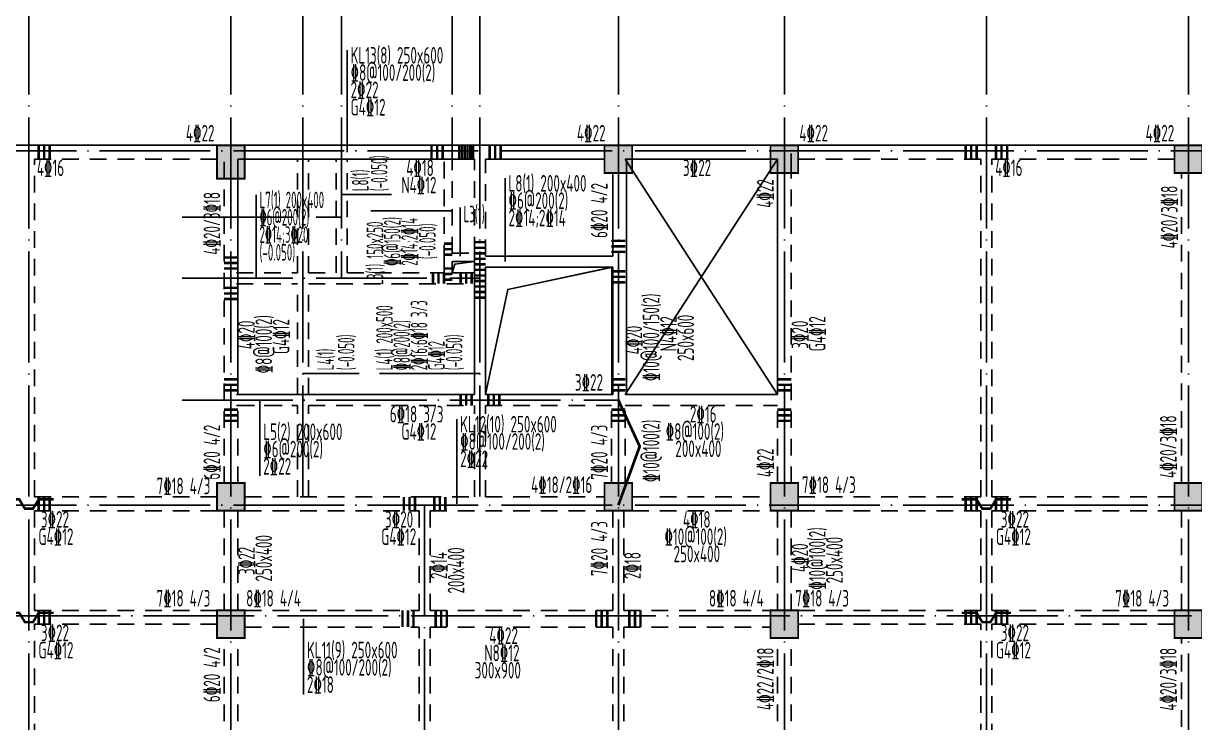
# Model space of a CAD drawing. Extents: x -472319 to -112444, y -516749 to -5704.
# Drawn here: x -187999 to -166837, y -119624 to -106997 of the extents above; entities that cross this region are included whole.
import ezdxf

# ---------------------------------------------------------------- set-up
doc = ezdxf.new("R2010")
doc.units = 0
doc.header["$LTSCALE"] = 100
doc.header["$MEASUREMENT"] = 0
for name, pattern in [('3', [5, 3, -2]), ('CENTER', [2, 1.25, -0.25, 0.25, -0.25]), ('DOTE', [2.42, 2, -0.2, 0.02, -0.2])]:
    doc.linetypes.add(name, pattern=pattern)
for name, color, linetype in [('DOTE', 1, 'CENTER'), ('S_BEAM', 4, 'Continuous'), ('S_BEAMDASH', 134, '3'), ('S_BEAMDIMLOCAL', 7, 'Continuous'), ('S_BEAMDIMLOCALVER', 7, 'Continuous'), ('S_BEAMDIMMASS', 2, 'Continuous'), ('S_BEAMDIMMASSVER', 2, 'Continuous'), ('S_CL', 2, 'Continuous'), ('S_HOLE', 253, 'Continuous'), ('S_SUBBEAMHOOP', 1, 'Continuous'), ('审核修改', 6, 'Continuous'), ('洞口边线', 7, 'Continuous'), ('零厚板', 7, 'Continuous')]:
    doc.layers.add(name, color=color, linetype=linetype)
doc.styles.get("Standard").update_dxf_attribs({"font": 'tssdeng.shx', "width": 0.6, "bigfont": 'a.shx'})

msp = doc.modelspace()

# ---------------------------------------------------------------- hatches: boundary and pattern name
at = {"layer": 'S_CL'}
h = msp.add_hatch(dxfattribs=at)
h.set_pattern_fill('ANSI31', color=256)
h.set_pattern_definition([(45, (207120.73915, 417478.10849), (-0.088388347648, 0.088388347648), [])])
h.paths.add_polyline_path([(-149249.329, -109698.89), (-149249.329, -109198.89), (-149749.329, -109198.89), (-149749.329, -109698.89)])
h.paths.add_polyline_path([(-149249.329, -115798.891), (-149249.329, -115298.891), (-149749.329, -115298.891), (-149749.329, -115798.891)])
h.paths.add_polyline_path([(-149249.329, -118098.891), (-149249.329, -117598.891), (-149749.329, -117598.891), (-149749.329, -118098.891)])
h.paths.add_polyline_path([(-149249.329, -124198.891), (-149249.329, -123698.891), (-149749.329, -123698.891), (-149749.329, -124198.891)])
h.paths.add_polyline_path([(-152099.329, -109698.89), (-152099.329, -109198.89), (-152599.329, -109198.89), (-152599.329, -109698.89)])
h.paths.add_polyline_path([(-152099.329, -115798.891), (-152099.329, -115298.891), (-152599.329, -115298.891), (-152599.329, -115798.891)])
h.paths.add_polyline_path([(-152099.329, -118098.891), (-152099.329, -117598.891), (-152599.329, -117598.891), (-152599.329, -118098.891)])
h.paths.add_polyline_path([(-152099.329, -124198.891), (-152099.329, -123698.891), (-152599.329, -123698.891), (-152599.329, -124198.891)])
h.paths.add_polyline_path([(-159399.329, -109698.89), (-159399.329, -109198.89), (-159899.329, -109198.89), (-159899.329, -109698.89)])
h.paths.add_polyline_path([(-159399.329, -115798.891), (-159399.329, -115298.891), (-159899.329, -115298.891), (-159899.329, -115798.891)])
h.paths.add_polyline_path([(-159399.329, -118098.891), (-159399.329, -117598.891), (-159899.329, -117598.891), (-159899.329, -118098.891)])
h.paths.add_polyline_path([(-159399.329, -124198.891), (-159399.329, -123698.891), (-159899.329, -123698.891), (-159899.329, -124198.891)])
h.paths.add_polyline_path([(-166699.329, -109698.89), (-166699.329, -109198.89), (-167199.329, -109198.89), (-167199.329, -109698.89)])
h.paths.add_polyline_path([(-166699.329, -115798.891), (-166699.329, -115298.891), (-167199.329, -115298.891), (-167199.329, -115798.891)])
h.paths.add_polyline_path([(-166699.329, -118098.891), (-166699.329, -117598.891), (-167199.329, -117598.891), (-167199.329, -118098.891)])
h.paths.add_polyline_path([(-166699.329, -124198.891), (-166699.329, -123698.891), (-167199.329, -123698.891), (-167199.329, -124198.891)])
h.paths.add_polyline_path([(-173999.329, -109698.89), (-173999.329, -109198.89), (-174499.329, -109198.89), (-174499.329, -109698.89)])
h.paths.add_polyline_path([(-173999.329, -115798.891), (-173999.329, -115298.891), (-174499.329, -115298.891), (-174499.329, -115798.891)])
h.paths.add_polyline_path([(-173999.329, -118098.891), (-173999.329, -117598.891), (-174499.329, -117598.891), (-174499.329, -118098.891)])
h.paths.add_polyline_path([(-173999.329, -124198.891), (-173999.329, -123598.891), (-174499.329, -123598.891), (-174499.329, -124198.891)])
h.paths.add_polyline_path([(-176999.329, -109698.89), (-176999.329, -109198.89), (-177499.329, -109198.89), (-177499.329, -109698.89)])
h.paths.add_polyline_path([(-176999.329, -115798.891), (-176999.329, -115298.891), (-177499.329, -115298.891), (-177499.329, -115798.891)])
h.paths.add_polyline_path([(-183999.331, -109798.89), (-183999.331, -109198.89), (-184499.331, -109198.89), (-184499.331, -109798.89)])
h.paths.add_polyline_path([(-183999.331, -115798.891), (-183999.331, -115298.891), (-184499.331, -115298.891), (-184499.331, -115798.891)])
h.paths.add_polyline_path([(-183999.331, -118098.891), (-183999.331, -117598.891), (-184499.331, -117598.891), (-184499.331, -118098.891)])
h.paths.add_polyline_path([(-183999.331, -124198.891), (-183999.331, -123598.891), (-184499.331, -123598.891), (-184499.331, -124198.891)])
h.paths.add_polyline_path([(-191299.331, -109698.89), (-191299.331, -109198.89), (-191799.331, -109198.89), (-191799.331, -109698.89)])
h.paths.add_polyline_path([(-191299.331, -115798.891), (-191299.331, -115298.891), (-191799.331, -115298.891), (-191799.331, -115798.891)])
h.paths.add_polyline_path([(-191299.331, -118098.891), (-191299.331, -117598.891), (-191799.331, -117598.891), (-191799.331, -118098.891)])
h.paths.add_polyline_path([(-191299.331, -124198.891), (-191299.331, -123698.891), (-191799.331, -123698.891), (-191799.331, -124198.891)])
h.paths.add_polyline_path([(-198599.331, -109698.89), (-198599.331, -109198.89), (-199099.331, -109198.89), (-199099.331, -109698.89)])
h.paths.add_polyline_path([(-198599.331, -115798.891), (-198599.331, -115298.891), (-199099.331, -115298.891), (-199099.331, -115798.891)])
h.paths.add_polyline_path([(-198599.331, -118098.891), (-198599.331, -117598.891), (-199099.331, -117598.891), (-199099.331, -118098.891)])
h.paths.add_polyline_path([(-198599.331, -124198.891), (-198599.331, -123698.891), (-199099.331, -123698.891), (-199099.331, -124198.891)])
h.paths.add_polyline_path([(-205899.331, -109698.89), (-205899.331, -109198.89), (-206399.331, -109198.89), (-206399.331, -109698.89)])
h.paths.add_polyline_path([(-205899.331, -115798.891), (-205899.331, -115298.891), (-206399.331, -115298.891), (-206399.331, -115798.891)])
h.paths.add_polyline_path([(-205899.331, -118098.891), (-205899.331, -117598.891), (-206399.331, -117598.891), (-206399.331, -118098.891)])
h.paths.add_polyline_path([(-205899.331, -124198.891), (-205899.331, -123698.891), (-206399.331, -123698.891), (-206399.331, -124198.891)])
h.paths.add_polyline_path([(-208749.331, -109698.89), (-208749.331, -109198.89), (-209249.331, -109198.89), (-209249.331, -109698.89)])
h.paths.add_polyline_path([(-208749.331, -115798.891), (-208749.331, -115298.891), (-209249.331, -115298.891), (-209249.331, -115798.891)])
h.paths.add_polyline_path([(-208749.331, -118098.891), (-208749.331, -117598.891), (-209249.331, -117598.891), (-209249.331, -118098.891)])
h.paths.add_polyline_path([(-208749.331, -124198.891), (-208749.331, -123698.891), (-209249.331, -123698.891), (-209249.331, -124198.891)])

# ---------------------------------------------------------------- linework, layer by layer
at = {"layer": 'DOTE', "linetype": 'DOTE', "ltscale": 10}
for p, q in [((-187899.329, -106279.242), (-187899.329, -128429.282)), ((-184249.329, -106279.242), (-184249.329, -128429.282)), ((-182949.329, -106279.242), (-182949.329, -115548.891)), ((-182249.329, -106279.242), (-182249.329, -111598.889)), ((-180249.329, -106279.242), (-180249.329, -109448.89)), ((-179749.329, -106279.242), (-179749.329, -115698.89)), ((-177249.329, -106279.242), (-177249.329, -128429.282)), ((-174249.329, -106279.242), (-174249.329, -128429.282)), ((-170599.329, -106279.242), (-170599.329, -128429.282)), ((-166949.329, -106279.242), (-166949.329, -128429.282)), ((-210823.148, -109298.89), (-147530.518, -109298.89)), ((-185132.46, -110498.89), (-182249.329, -110498.89)), ((-185132.46, -111598.889), (-179749.329, -111598.889)), ((-185132.46, -113798.89), (-177224.329, -113798.89)), ((-210823.148, -115698.89), (-147530.518, -115698.89)), ((-180749.329, -115698.89), (-180749.329, -128429.282)), ((-147530.518, -117698.89), (-210823.148, -117698.89))]:
    msp.add_line(p, q, dxfattribs=at)
at = {"layer": 'S_BEAM'}
for p, q in [((-191299.331, -109198.89), (-187899.331, -109198.89)), ((-187899.331, -109198.89), (-184499.331, -109198.89)), ((-183999.331, -109198.89), (-182249.331, -109198.89)), ((-182249.331, -109198.89), (-180249.329, -109198.89)), ((-180249.329, -109198.89), (-179749.329, -109198.89)), ((-179749.329, -109198.89), (-177499.329, -109198.89)), ((-176999.329, -109198.89), (-174499.329, -109198.89)), ((-173999.329, -109198.89), (-170599.329, -109198.89)), ((-170599.329, -109198.89), (-167199.329, -109198.89)), ((-184124.331, -109448.89), (-182249.331, -109448.89)), ((-184124.331, -113698.891), (-184124.331, -109448.89)), ((-182249.331, -109448.89), (-180174.329, -109448.89)), ((-180174.329, -109448.89), (-179849.329, -109448.89)), ((-179649.329, -109448.89), (-177499.329, -109448.89)), ((-177124.329, -109448.89), (-174374.329, -109448.89)), ((-177099.329, -111298.89), (-177099.329, -109448.89)), ((-174374.329, -113698.891), (-174374.329, -109448.89)), ((-177349.329, -110798.89), (-177349.329, -109698.89)), ((-177349.329, -111198.89), (-177349.329, -110798.89)), ((-180249.329, -111498.89), (-180249.329, -111298.889)), ((-180249.329, -111298.889), (-179849.329, -111298.889)), ((-179849.329, -113698.891), (-179849.329, -111148.89)), ((-179849.329, -111498.89), (-179849.329, -111298.889)), ((-179649.329, -111198.89), (-177349.329, -111198.89)), ((-177099.329, -113698.891), (-177099.329, -111298.89)), ((-180249.329, -111498.89), (-179849.329, -111498.89)), ((-179849.329, -111498.89), (-179849.329, -111373.89)), ((-179649.329, -111598.89), (-179649.329, -111398.89)), ((-179649.329, -111398.89), (-177349.329, -111398.89)), ((-179649.329, -111598.89), (-179649.329, -111398.89)), ((-177349.329, -113698.891), (-177349.329, -111398.89)), ((-179649.329, -113698.891), (-179649.329, -111598.89)), ((-179649.329, -113698.891), (-179649.329, -111598.89)), ((-184149.331, -113698.891), (-179849.329, -113698.891)), ((-184124.331, -113698.891), (-182949.329, -113698.891)), ((-182949.329, -113698.891), (-179849.329, -113698.891)), ((-179649.329, -113698.891), (-177349.329, -113698.891)), ((-177124.329, -113698.891), (-174374.329, -113698.891))]:
    msp.add_line(p, q, dxfattribs=at)
at = {"layer": 'S_BEAMDASH'}
for p, q in [((-174124.329, -113798.891), (-174124.329, -109348.89)), ((-174124.329, -109348.89), (-174124.329, -109698.89)), ((-187799.331, -115548.891), (-187799.331, -109448.89)), ((-187799.331, -109448.89), (-184374.331, -109448.89)), ((-184374.331, -113798.891), (-184374.331, -109448.89)), ((-183049.329, -111498.89), (-183049.329, -109448.89)), ((-182849.329, -111498.89), (-182849.329, -109448.89)), ((-182349.329, -111498.89), (-182349.329, -109448.89)), ((-182149.329, -111498.89), (-182149.329, -109448.89)), ((-180399.329, -111298.89), (-180399.329, -109448.89)), ((-180249.329, -111148.89), (-180249.329, -109448.89)), ((-179849.329, -111148.89), (-179849.329, -109448.89)), ((-179649.329, -111198.89), (-179649.329, -109448.89)), ((-173999.329, -109448.89), (-170699.329, -109448.89)), ((-170699.329, -115548.891), (-170699.329, -109448.89)), ((-170499.329, -115548.891), (-170499.329, -109448.89)), ((-170499.329, -109448.89), (-167199.329, -109448.89)), ((-167074.329, -115298.891), (-167074.329, -109698.89)), ((-180399.329, -111498.89), (-180399.329, -111298.89)), ((-180249.329, -111148.89), (-179849.329, -111148.89)), ((-184149.331, -111498.89), (-183049.329, -111498.89)), ((-182849.329, -111498.89), (-182349.329, -111498.89)), ((-182149.329, -111498.89), (-180399.329, -111498.89)), ((-184149.331, -111698.89), (-183049.329, -111698.89)), ((-183049.329, -113698.891), (-183049.329, -111698.89)), ((-182849.329, -111698.89), (-179849.329, -111698.89)), ((-182849.329, -113698.891), (-182849.329, -111698.89)), ((-184374.331, -115298.891), (-184374.331, -113798.891)), ((-174124.329, -115298.891), (-174124.329, -113798.891)), ((-184149.331, -113898.891), (-183049.329, -113898.891)), ((-184124.331, -115298.891), (-184124.331, -113898.891)), ((-184124.331, -113898.891), (-183049.329, -113898.891)), ((-183049.329, -115548.891), (-183049.329, -113898.891)), ((-182849.329, -113898.891), (-179849.329, -113898.891)), ((-182849.329, -115548.891), (-182849.329, -113898.891)), ((-182849.329, -113898.891), (-179849.329, -113898.891)), ((-179849.329, -115548.891), (-179849.329, -113898.891)), ((-179649.329, -113898.891), (-177374.329, -113898.891)), ((-179649.329, -115548.891), (-179649.329, -113898.891)), ((-177374.329, -115298.891), (-177374.329, -113898.891)), ((-177124.329, -115298.891), (-177124.329, -113898.891)), ((-177124.329, -113898.891), (-174374.329, -113898.891)), ((-174374.329, -115298.891), (-174374.329, -113898.891)), ((-187799.331, -115548.891), (-184499.331, -115548.891)), ((-183999.331, -115548.891), (-180749.329, -115548.891)), ((-180749.329, -115548.891), (-179849.329, -115548.891)), ((-179649.329, -115548.891), (-177499.329, -115548.891)), ((-176999.329, -115548.891), (-174499.329, -115548.891)), ((-173999.329, -115548.891), (-170699.329, -115548.891)), ((-170499.329, -115548.891), (-167199.329, -115548.891)), ((-187799.331, -117598.891), (-187799.331, -115798.891)), ((-187799.331, -115798.891), (-184499.331, -115798.891)), ((-184374.331, -117598.891), (-184374.331, -115798.891)), ((-184124.331, -117598.891), (-184124.331, -115798.891)), ((-183999.331, -115798.891), (-180849.329, -115798.891)), ((-180849.329, -117598.891), (-180849.329, -115798.891)), ((-180649.329, -115798.891), (-177499.329, -115798.891)), ((-180649.329, -117598.891), (-180649.329, -115798.891)), ((-177349.329, -117598.891), (-177349.329, -115798.891)), ((-177149.329, -117598.891), (-177149.329, -115798.891)), ((-176999.329, -115798.891), (-174499.329, -115798.891)), ((-174374.329, -117598.891), (-174374.329, -115798.891)), ((-174124.329, -117598.891), (-174124.329, -115798.891)), ((-173999.329, -115798.891), (-170699.329, -115798.891)), ((-170699.329, -117598.891), (-170699.329, -115798.891)), ((-170499.329, -117598.891), (-170499.329, -115798.891)), ((-170499.329, -115798.891), (-167199.329, -115798.891)), ((-167074.329, -117598.891), (-167074.329, -115798.891)), ((-187799.331, -117598.891), (-184499.331, -117598.891)), ((-183999.331, -117598.891), (-180849.329, -117598.891)), ((-180649.329, -117598.891), (-177349.329, -117598.891)), ((-177149.329, -117598.891), (-174499.329, -117598.891)), ((-173999.329, -117598.891), (-170699.329, -117598.891)), ((-170499.329, -117598.891), (-167199.329, -117598.891)), ((-187799.331, -123948.891), (-187799.331, -117848.891)), ((-187799.331, -117848.891), (-184499.331, -117848.891)), ((-173999.329, -117848.891), (-170699.329, -117848.891)), ((-170699.329, -123948.891), (-170699.329, -117848.891)), ((-170499.329, -123948.891), (-170499.329, -117848.891)), ((-170499.329, -117848.891), (-167199.329, -117848.891)), ((-183999.331, -117898.891), (-180849.329, -117898.891)), ((-180849.329, -123598.891), (-180849.329, -117898.891)), ((-180649.329, -117898.891), (-177349.329, -117898.891)), ((-180649.329, -123598.891), (-180649.329, -117898.891)), ((-177349.329, -123598.891), (-177349.329, -117898.891)), ((-177149.329, -123598.891), (-177149.329, -117898.891)), ((-177149.329, -117898.891), (-174499.329, -117898.891)), ((-184374.331, -123598.891), (-184374.331, -118098.891)), ((-184124.331, -123598.891), (-184124.331, -118098.891)), ((-174374.329, -123598.891), (-174374.329, -118098.891)), ((-174124.329, -123598.891), (-174124.329, -118098.891)), ((-167074.329, -123698.891), (-167074.329, -118098.891))]:
    msp.add_line(p, q, dxfattribs=at)
at = {"layer": 'S_BEAMDIMMASS'}
for p, q in [((-182149.331, -109323.89), (-182149.331, -107480.14)), ((-179296, -111298.89), (-179296, -109792.64)), ((-183794.331, -111598.89), (-183794.331, -110092.64)), ((-183727.831, -113798.891), (-183727.831, -115170)), ((-180169.331, -115673.891), (-180169.331, -114142.641)), ((-182937.5, -117748.891), (-182937.5, -119117.5))]:
    msp.add_line(p, q, dxfattribs=at)
at = {"layer": 'S_BEAMDIMMASSVER'}
for p, q in [((-181349.5, -110088), (-182249.329, -110088)), ((-180249.329, -110383.11), (-181724.579, -110383.11)), ((-180106.5, -111198.5), (-180106.5, -110323.75)), ((-181934, -113321.391), (-182949.329, -113321.391)), ((-179749.329, -113321.391), (-181568.079, -113321.391))]:
    msp.add_line(p, q, dxfattribs=at)
at = {"layer": 'S_CL', "const_width": 35}
for points in [[(-183999.331, -109798.89), (-183999.331, -109198.89), (-184499.331, -109198.89), (-184499.331, -109798.89)], [(-176999.329, -109698.89), (-176999.329, -109198.89), (-177499.329, -109198.89), (-177499.329, -109698.89)], [(-173999.329, -109698.89), (-173999.329, -109198.89), (-174499.329, -109198.89), (-174499.329, -109698.89)], [(-166699.329, -109698.89), (-166699.329, -109198.89), (-167199.329, -109198.89), (-167199.329, -109698.89)], [(-183999.331, -115798.891), (-183999.331, -115298.891), (-184499.331, -115298.891), (-184499.331, -115798.891)], [(-176999.329, -115798.891), (-176999.329, -115298.891), (-177499.329, -115298.891), (-177499.329, -115798.891)], [(-173999.329, -115798.891), (-173999.329, -115298.891), (-174499.329, -115298.891), (-174499.329, -115798.891)], [(-166699.329, -115798.891), (-166699.329, -115298.891), (-167199.329, -115298.891), (-167199.329, -115798.891)], [(-183999.331, -118098.891), (-183999.331, -117598.891), (-184499.331, -117598.891), (-184499.331, -118098.891)], [(-173999.329, -118098.891), (-173999.329, -117598.891), (-174499.329, -117598.891), (-174499.329, -118098.891)], [(-166699.329, -118098.891), (-166699.329, -117598.891), (-167199.329, -117598.891), (-167199.329, -118098.891)]]:
    msp.add_lwpolyline(points, close=True, dxfattribs=at)
at = {"layer": 'S_HOLE', "const_width": 18}
for points in [[(-180249.329, -111498.89), (-179849.329, -111498.89), (-179849.329, -111298.889), (-180249.329, -111298.889), (-180249.329, -111498.89)], [(-179649.329, -113698.891), (-177349.329, -113698.891), (-177349.329, -111398.89), (-179649.329, -111398.89), (-179649.329, -113698.891)], [(-179649.329, -113698.891), (-177374.329, -113698.891), (-177374.329, -111398.89), (-179649.329, -111398.89), (-179649.329, -113698.891)]]:
    msp.add_lwpolyline(points, close=True, dxfattribs=at)
at = {"layer": 'S_SUBBEAMHOOP', "const_width": 44.9}
for points in [[(-187724.331, -109198.89), (-187724.331, -109448.89)], [(-187624.331, -109198.89), (-187624.331, -109448.89)], [(-187524.331, -109198.89), (-187524.331, -109448.89)], [(-180624.329, -109198.89), (-180624.329, -109448.89)], [(-180524.329, -109198.89), (-180524.329, -109448.89)], [(-180424.329, -109198.89), (-180424.329, -109448.89)], [(-180124.329, -109198.89), (-180124.329, -109448.89)], [(-180074.329, -109198.89), (-180074.329, -109448.89)], [(-180024.329, -109198.89), (-180024.329, -109448.89)], [(-179974.329, -109198.89), (-179974.329, -109448.89)], [(-179924.329, -109198.89), (-179924.329, -109448.89)], [(-179874.329, -109198.89), (-179874.329, -109448.89)], [(-179574.329, -109198.89), (-179574.329, -109448.89)], [(-179474.329, -109198.89), (-179474.329, -109448.89)], [(-179374.329, -109198.89), (-179374.329, -109448.89)], [(-170974.329, -109198.89), (-170974.329, -109448.89)], [(-170874.329, -109198.89), (-170874.329, -109448.89)], [(-170774.329, -109198.89), (-170774.329, -109448.89)], [(-170424.329, -109198.89), (-170424.329, -109448.89)], [(-170324.329, -109198.89), (-170324.329, -109448.89)], [(-170224.329, -109198.89), (-170224.329, -109448.89)], [(-180399.329, -110973.89), (-180249.329, -110973.89)], [(-180399.329, -111073.89), (-180249.329, -111073.89)], [(-179849.329, -110948.89), (-179649.329, -110948.89)], [(-179849.329, -111048.89), (-179649.329, -111048.89)], [(-177374.329, -110923.89), (-177124.329, -110923.89)], [(-177374.329, -111023.89), (-177124.329, -111023.89)], [(-177374.329, -111123.89), (-177124.329, -111123.89)], [(-184374.331, -111223.89), (-184124.331, -111223.89)], [(-184374.331, -111323.89), (-184124.331, -111323.89)], [(-180399.329, -111173.89), (-180249.329, -111173.89)], [(-179849.329, -111148.89), (-179649.329, -111148.89)], [(-179849.329, -111248.89), (-179649.329, -111248.89)], [(-184374.331, -111423.89), (-184124.331, -111423.89)], [(-180599.329, -111498.89), (-180599.329, -111698.89)], [(-180499.329, -111498.89), (-180499.329, -111698.89)], [(-180399.329, -111423.89), (-180249.329, -111423.89)], [(-180399.329, -111498.89), (-180399.329, -111698.89)], [(-180399.329, -111523.89), (-180249.329, -111523.89)], [(-180099.329, -111498.89), (-180099.329, -111698.89)], [(-179999.329, -111498.89), (-179999.329, -111698.89)], [(-179899.329, -111498.89), (-179899.329, -111698.89)], [(-179849.329, -111348.89), (-179649.329, -111348.89)], [(-179849.329, -111448.89), (-179649.329, -111448.89)], [(-179849.329, -111448.89), (-179649.329, -111448.89)], [(-177374.329, -111473.89), (-177124.329, -111473.89)], [(-180399.329, -111623.89), (-180249.329, -111623.89)], [(-179849.329, -111548.89), (-179649.329, -111548.89)], [(-179849.329, -111648.89), (-179649.329, -111648.89)], [(-179849.329, -111748.89), (-179649.329, -111748.89)], [(-177374.329, -111573.89), (-177124.329, -111573.89)], [(-177374.329, -111673.89), (-177124.329, -111673.89)], [(-184374.331, -111773.89), (-184124.331, -111773.89)], [(-184374.331, -111873.89), (-184124.331, -111873.89)], [(-179849.329, -111848.89), (-179649.329, -111848.89)], [(-179849.329, -111948.89), (-179649.329, -111948.89)], [(-184374.331, -111973.89), (-184124.331, -111973.89)], [(-184374.331, -113423.891), (-184124.331, -113423.891)], [(-177374.329, -113423.891), (-177124.329, -113423.891)], [(-174374.329, -113423.891), (-174124.329, -113423.891)], [(-184374.331, -113523.891), (-184124.331, -113523.891)], [(-184374.331, -113623.891), (-184124.331, -113623.891)], [(-177374.329, -113523.891), (-177124.329, -113523.891)], [(-177374.329, -113623.891), (-177124.329, -113623.891)], [(-174374.329, -113523.891), (-174124.329, -113523.891)], [(-174374.329, -113623.891), (-174124.329, -113623.891)], [(-180099.329, -113698.891), (-180099.329, -113898.891)], [(-179999.329, -113698.891), (-179999.329, -113898.891)], [(-179899.329, -113698.891), (-179899.329, -113898.891)], [(-179599.329, -113698.891), (-179599.329, -113898.891)], [(-179499.329, -113698.891), (-179499.329, -113898.891)], [(-179399.329, -113698.891), (-179399.329, -113898.891)], [(-184374.331, -113973.891), (-184124.331, -113973.891)], [(-184374.331, -114073.891), (-184124.331, -114073.891)], [(-177374.329, -113973.891), (-177124.329, -113973.891)], [(-177374.329, -114073.891), (-177124.329, -114073.891)], [(-174374.329, -113973.891), (-174124.329, -113973.891)], [(-174374.329, -114073.891), (-174124.329, -114073.891)], [(-184374.331, -114173.891), (-184124.331, -114173.891)], [(-177374.329, -114173.891), (-177124.329, -114173.891)], [(-174374.329, -114173.891), (-174124.329, -114173.891)], [(-187724.331, -115548.891), (-187724.331, -115798.891)], [(-187624.331, -115548.891), (-187624.331, -115798.891)], [(-187524.331, -115548.891), (-187524.331, -115798.891)], [(-181124.329, -115548.891), (-181124.329, -115798.891)], [(-181024.329, -115548.891), (-181024.329, -115798.891)], [(-180924.329, -115548.891), (-180924.329, -115798.891)], [(-180574.329, -115548.891), (-180574.329, -115798.891)], [(-180474.329, -115548.891), (-180474.329, -115798.891)], [(-180374.329, -115548.891), (-180374.329, -115798.891)], [(-170974.329, -115548.891), (-170974.329, -115798.891)], [(-170874.329, -115548.891), (-170874.329, -115798.891)], [(-170774.329, -115548.891), (-170774.329, -115798.891)], [(-170424.329, -115548.891), (-170424.329, -115798.891)], [(-170324.329, -115548.891), (-170324.329, -115798.891)], [(-170224.329, -115548.891), (-170224.329, -115798.891)], [(-188345, -115593.5), (-188074.331, -115593.5), (-187972.5, -115761), (-187826.158, -115761), (-187724.327, -115593.5), (-187453.658, -115593.5)], [(-171045, -115593.5), (-170774.331, -115593.5), (-170672.5, -115761), (-170526.158, -115761), (-170424.327, -115593.5), (-170153.658, -115593.5)], [(-188345, -117643), (-188074.331, -117643), (-187972.5, -117810.5), (-187826.158, -117810.5), (-187724.327, -117643), (-187453.658, -117643)], [(-187724.331, -117598.891), (-187724.331, -117848.891)], [(-187624.331, -117598.891), (-187624.331, -117848.891)], [(-187524.331, -117598.891), (-187524.331, -117848.891)], [(-181149.329, -117598.891), (-181149.329, -117898.891)], [(-181049.329, -117598.891), (-181049.329, -117898.891)], [(-180949.329, -117598.891), (-180949.329, -117898.891)], [(-180549.329, -117598.891), (-180549.329, -117898.891)], [(-180449.329, -117598.891), (-180449.329, -117898.891)], [(-180349.329, -117598.891), (-180349.329, -117898.891)], [(-177649.329, -117598.891), (-177649.329, -117898.891)], [(-177549.329, -117598.891), (-177549.329, -117898.891)], [(-177449.329, -117598.891), (-177449.329, -117898.891)], [(-177049.329, -117598.891), (-177049.329, -117898.891)], [(-176949.329, -117598.891), (-176949.329, -117898.891)], [(-176849.329, -117598.891), (-176849.329, -117898.891)], [(-171045, -117643), (-170774.331, -117643), (-170672.5, -117810.5), (-170526.158, -117810.5), (-170424.327, -117643), (-170153.658, -117643)], [(-170974.329, -117598.891), (-170974.329, -117848.891)], [(-170874.329, -117598.891), (-170874.329, -117848.891)], [(-170774.329, -117598.891), (-170774.329, -117848.891)], [(-170424.329, -117598.891), (-170424.329, -117848.891)], [(-170324.329, -117598.891), (-170324.329, -117848.891)], [(-170224.329, -117598.891), (-170224.329, -117848.891)]]:
    msp.add_lwpolyline(points, dxfattribs=at)
at = {"layer": '审核修改', "const_width": 50}
msp.add_lwpolyline([(-177249.302, -113798.89), (-176863.5, -114635.5), (-177249.329, -115698.89)], dxfattribs=at)
at = {"layer": '洞口边线'}
for points in [[(-179849.329, -111298.889), (-180249.329, -111298.889), (-180249.329, -111498.89), (-180205.136, -111343.083), (-179849.329, -111298.889)], [(-177349.329, -111398.89), (-179649.329, -111398.89), (-179649.329, -113698.891), (-179247.163, -111801.056), (-177349.329, -111398.89)], [(-177374.329, -111398.89), (-179649.329, -111398.89), (-179649.329, -113698.891), (-179247.163, -111801.056), (-177374.329, -111398.89)]]:
    msp.add_lwpolyline(points, close=True, dxfattribs=at)
at = {"layer": '零厚板'}
for p, q in [((-177124.329, -109448.89), (-174374.329, -113698.891)), ((-174374.329, -109448.89), (-177124.329, -113698.891))]:
    msp.add_line(p, q, dxfattribs=at)

# ---------------------------------------------------------------- texts
at = {"layer": 'S_BEAMDIMLOCAL', "width": 0.6}
for s, p in [('4\x8422', (-185064.581, -109128.89)), ('4\x8422', (-177998.079, -109128.89)), ('4\x8422', (-173978.579, -109128.89)), ('4\x8422', (-167722.079, -109128.89)), ('4\x8416', (-187757.329, -109753.89)), ('3\x8422', (-176081.829, -109753.89)), ('4\x8416', (-170440.329, -109753.89)), ('N4\x8412', (-181169.329, -110066.39)), ('3\x8422', (-178035.579, -113628.891)), ('6%%13218 3/3', (-181378.329, -114203.891)), ('2\x8416', (-175956.829, -114203.891)), ('G4\x8412', (-181169.329, -114516.391)), ('\x848@100(2)', (-176394.329, -114516.391)), ('200x400', (-176219.329, -114828.891)), ('4\x8418/2\x8416', (-178825.581, -115478.891)), ('7\x8418 4/3', (-173932, -115478.891)), ('3\x8422', (-187685, -116103.891)), ('3\x8420', (-181466.329, -116103.891)), ('4%%13218', (-176081.829, -116103.891)), ('3\x8422', (-170338.829, -116103.891)), ('G4\x8412', (-187727.831, -116416.391)), ('G4\x8412', (-181533.329, -116416.391)), ('\x8410@100(2)', (-176416.329, -116416.391)), ('G4\x8412', (-170426.329, -116416.391)), ('250x400', (-176251.329, -116728.891)), ('7\x8418 4/3', (-168270.081, -117528.891)), ('3\x8422', (-187685, -118153.891)), ('3\x8422', (-170338.829, -118153.891)), ('4%%13222', (-179581.829, -118203.891)), ('G4\x8412', (-187727.831, -118466.391)), ('N8\x8412', (-179669.329, -118516.391)), ('G4\x8412', (-170426.329, -118466.391)), ('300x900', (-179844.329, -118828.891))]:
    msp.add_text(s, height=300, dxfattribs=at).set_placement(p)
at = {"layer": 'S_BEAMDIMLOCAL', "color": 4, "width": 0.6}
for s, p in [('4%%13218', (-181081.829, -109753.89)), ('7%%13218 4/3', (-185594.081, -115500.391)), ('7%%13218 4/3', (-185594.081, -117528.891)), ('7%%13218 4/3', (-174053.581, -117528.891))]:
    msp.add_text(s, height=300, dxfattribs=at).set_placement(p)
at = {"layer": 'S_BEAMDIMLOCALVER', "width": 0.6}
for s, p in [('4\x8422', (-174444.329, -110327.14)), ('6%%13220 4/2', (-177444.329, -110872.64)), ('4\x8420/3\x8418', (-167144.329, -111060.641)), ('4\x8420/3\x8418', (-184444.331, -111174.64)), ('\x8410@100/150(2)', (-176506.829, -113456.39)), ('\x848@100(2)', (-183506.831, -113318.89)), ('G4\x8412', (-183194.331, -112968.89)), ('N4\x8412', (-176194.329, -112918.89)), ('250x600', (-175881.829, -113093.89)), ('G4\x8412', (-173506.829, -112918.89)), ('4\x8420', (-183819.331, -112881.39)), ('4\x8420', (-176819.329, -112975.39)), ('3\x8420', (-173819.329, -112874.39)), ('6\x8420 4/2', (-184444.331, -115237.641)), ('7\x8420 4/3', (-177444.329, -115237.641)), ('4\x8422', (-174444.329, -115192.141)), ('\x8410@100(2)', (-173506.829, -117225.391)), ('250x400', (-183506.831, -117077.391)), ('250x400', (-173194.329, -117110.891)), ('3%%13222', (-183819.331, -116959.391)), ('2\x8414', (-180344.329, -117031.391)), ('200x400', (-180031.829, -117293.891)), ('2\x8418', (-176844.329, -117031.391)), ('4%%13220', (-173819.329, -116906.891)), ('6\x8420 4/2', (-184444.331, -119255.141)), ('4\x8422/2\x8418', (-174444.329, -119399.141))]:
    msp.add_text(s, height=300, rotation=90, dxfattribs=at).set_placement(p)
at = {"layer": 'S_BEAMDIMMASS'}
for s, width, p in [('KL13(8) 250x600', 0.6, (-182088.081, -107722.64)), ('\x848@100/200(2)', 0.6, (-182088.081, -108035.14)), ('2\x8422', 0.6, (-182088.081, -108347.64)), ('G4\x8412', 0.6, (-182088.081, -108660.14)), ('L8(1) 200x400', 0.6, (-179234.75, -110035.14)), ('L7(1) 200x400', 0.5, (-183733.081, -110335.14)), ('\x846@200(2)', 0.6, (-179234.75, -110347.64)), ('\x846@200(2)', 0.5, (-183733.081, -110647.64)), ('2\x8414;2\x8414', 0.6, (-179234.75, -110660.14)), ('2\x8414;3\x8420', 0.5, (-183733.081, -110960.14)), ('(-0.050)', 0.5, (-183733.081, -111281.64)), ('KL12(10) 250x600', 0.6, (-180108.081, -114385.141)), ('L5(2) 200x600', 0.6, (-183666.581, -114521.641)), ('\x846@200(2)', 0.6, (-183666.581, -114834.141)), ('\x848@100/200(2)', 0.6, (-180108.081, -114697.641)), ('2\x8422', 0.6, (-183666.581, -115146.641)), ('2\x8422', 0.6, (-180108.081, -115010.141)), ('KL11(9) 250x600', 0.6, (-182876.25, -118464.141)), ('\x848@100/200(2)', 0.6, (-182876.25, -118776.641)), ('2\x8418', 0.6, (-182876.25, -119089.141))]:
    msp.add_text(s, height=300, dxfattribs=dict(at, width=width)).set_placement(p)
at = {"layer": 'S_BEAMDIMMASSVER', "width": 0.5}
for s, p in [('(-0.050)', (-181420.579, -110026.75)), ('L8(1) ', (-181763.579, -110026.75)), ('L3(1) 150x250', (-181497.579, -111719.95)), ('\x846@150(2)', (-181185.079, -111373.206)), ('2\x8414;2\x8414', (-180872.579, -111373.206)), ('(-0.050)', (-180550.079, -111254.206)), ('L4(1) 200x500', (-181325.579, -113260.141)), ('2%%13216;6%%13218 3/3', (-180700.579, -113260.141)), ('%%1328@200(2)', (-181013.079, -113260.141)), ('(-0.050)', (-182017.079, -113260.141)), ('G4%%13212', (-180388.079, -113260.141)), ('(-0.050)', (-180068.079, -113260.141)), ('L4(1) ', (-182390.579, -113260.141))]:
    msp.add_text(s, height=300, rotation=90, dxfattribs=at).set_placement(p)
msp.add_text('L3(1) ', height=300, dxfattribs=at).set_placement((-180045.25, -110587.75))
at = {"layer": '审核修改', "width": 0.6}
for s, p in [('%%13210@100(2)', (-176506.689, -115281.246)), ('4%%13220/3%%13218', (-167162.331, -115208.141)), ('7\x8420 4/3', (-177444.329, -116978.641)), ('4%%13220/3%%13218', (-167162.331, -119408.141))]:
    msp.add_text(s, height=300, rotation=90, dxfattribs=at).set_placement(p)
for p in [(-183975.081, -117528.891), (-175612.081, -117528.891)]:
    msp.add_text('8%%13218 4/4', height=300, dxfattribs=at).set_placement(p)

doc.saveas('drawing.dxf')
